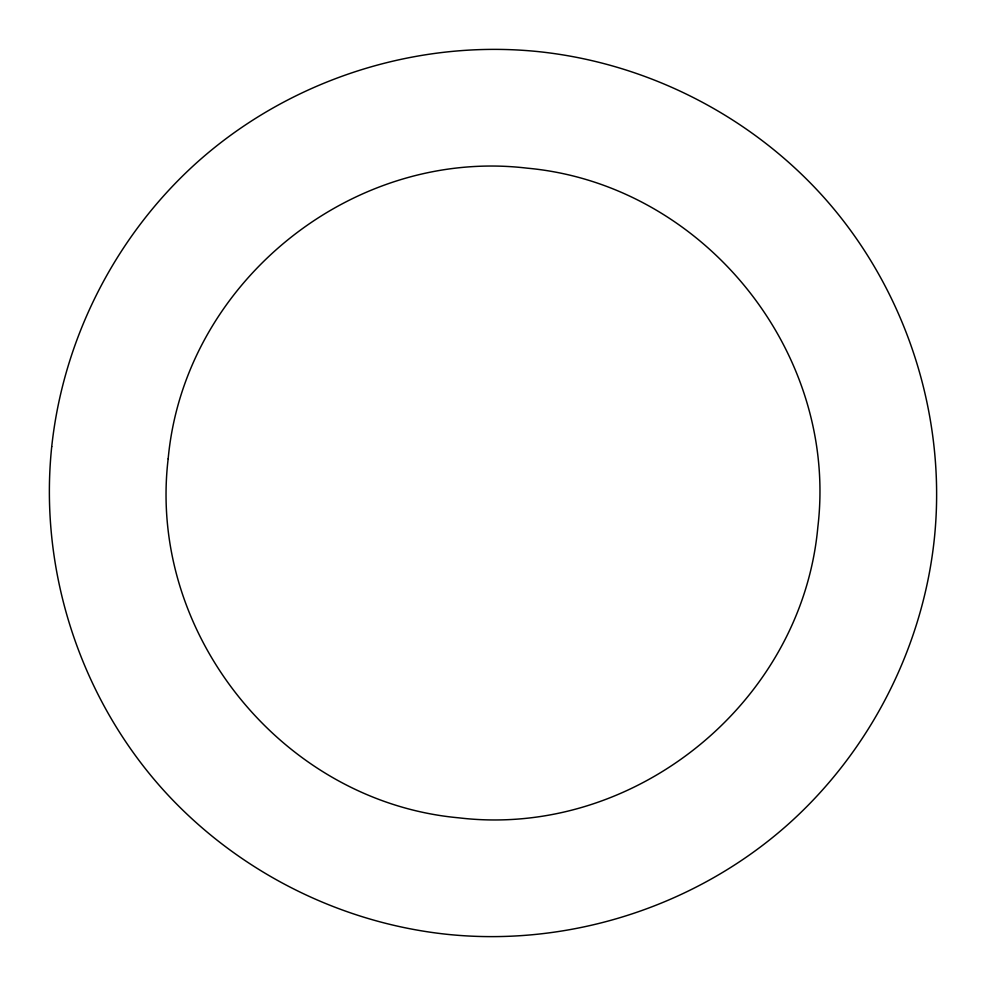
<?xml version="1.0" encoding="UTF-8"?>
<svg xmlns="http://www.w3.org/2000/svg" width="986" height="986" viewBox="0 0 986 986"><rect width="100%" height="100%" fill="white"/><g stroke="black" fill="none" stroke-linecap="round" stroke-linejoin="round"><path stroke-width="1.48" d="M51.728 446.621C38.725 570.142 80.137 697.607 163.269 789.897C236.085 870.465 338.629 922.711 446.621 934.272C570.142 947.275 697.607 905.863 789.897 822.731C870.465 749.915 922.711 647.371 934.272 539.379C947.275 415.858 905.863 288.393 822.731 196.103C749.915 115.535 647.371 63.289 539.379 51.728C415.858 38.725 288.393 80.137 196.103 163.269C115.535 236.085 63.289 338.629 51.728 446.621M168.162 458.86C147.259 634.109 283.093 801.84 458.86 817.838C634.109 838.741 801.84 702.907 817.838 527.14C838.741 351.891 702.907 184.16 527.14 168.162C351.891 147.259 184.16 283.093 168.162 458.86"/></g></svg>
